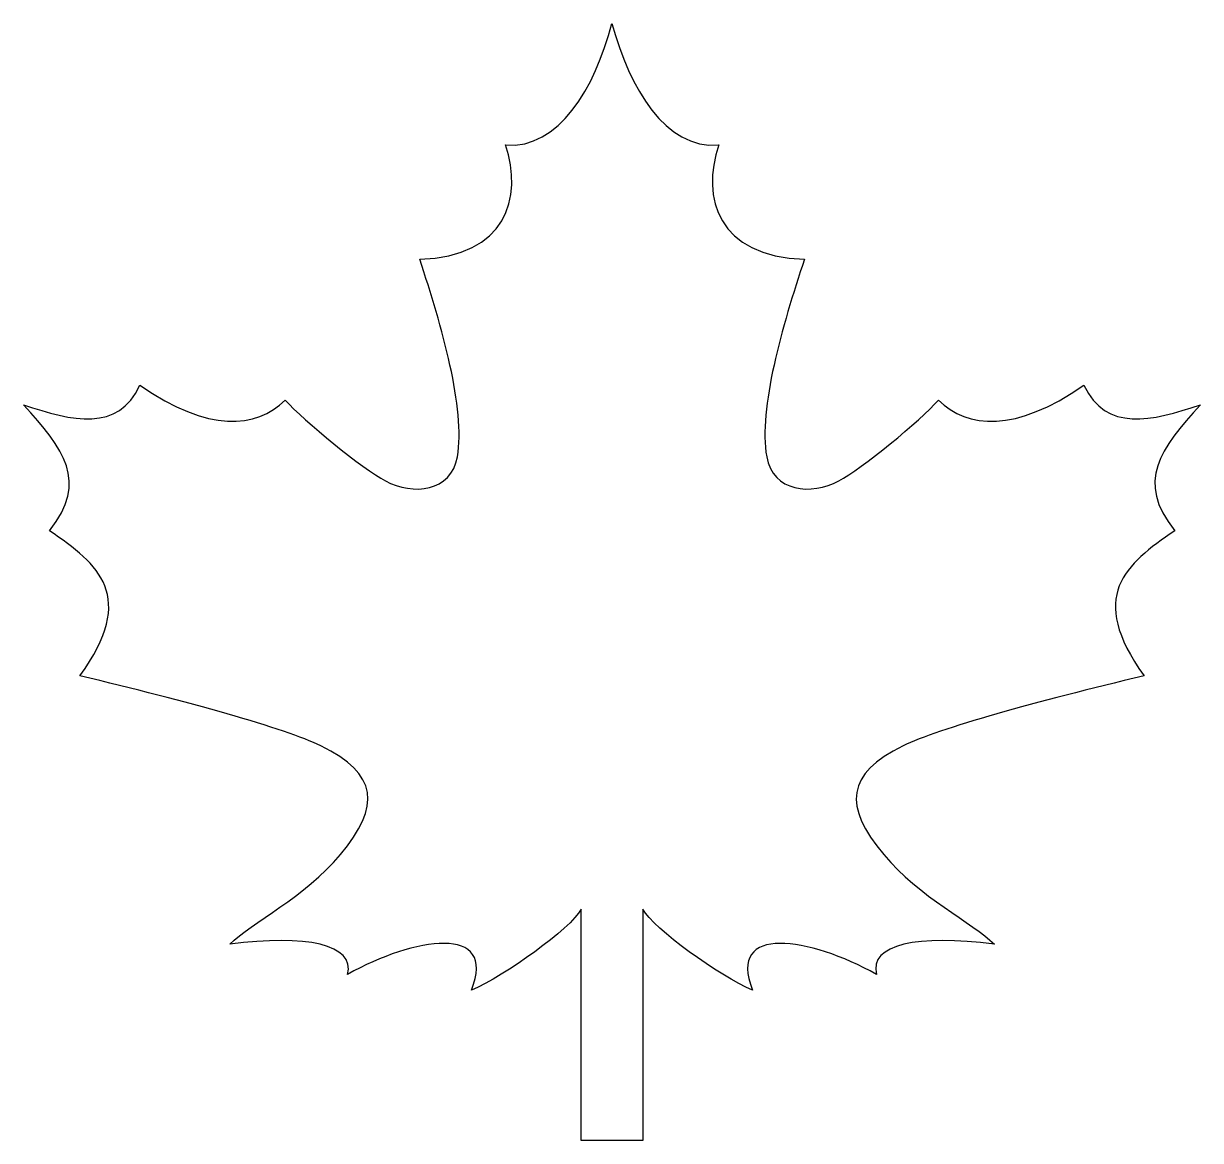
# Model space of a CAD drawing. Header units: centimetres. Extents: x -9 to 9, y -8.5 to 8.5.
import ezdxf

# ---------------------------------------------------------------- set-up
doc = ezdxf.new("R2010")
doc.units = ezdxf.units.CM
doc.header["$MEASUREMENT"] = 0
doc.layers.add('Camada 1', color=7, linetype='Continuous')

msp = doc.modelspace()

# ---------------------------------------------------------------- linework, layer by layer
at = {"layer": 'Camada 1'}
msp.add_open_spline([(0.46954, -8.49371), (0.46954, -8.49371), (0.46954, -4.97427), (0.46954, -4.97427), (0.46954, -4.97427), (0.63139, -5.27666), (1.63344, -5.98937), (2.13692, -6.20842), (2.13692, -6.20842), (1.73803, -5.19493), (3.01629, -5.40255), (4.02327, -5.96815), (4.02327, -5.96815), (3.90236, -5.51373), (4.6592, -5.35514), (5.81815, -5.50881), (5.81815, -5.50881), (5.47816, -5.177), (4.67393, -4.79774), (4.13442, -4.14552), (4.13442, -4.14552), (3.51487, -3.4099), (3.559, -2.91296), (4.42708, -2.49288), (4.42708, -2.49288), (4.96482, -2.2297), (6.46551, -1.81446), (8.09193, -1.42709), (8.09193, -1.42709), (7.22071, -0.21091), (7.80594, 0.26481), (8.55789, 0.77972), (8.55789, 0.77972), (7.95959, 1.5382), (8.33717, 2.01879), (8.95021, 2.69554), (8.95021, 2.69554), (8.20477, 2.44379), (7.5149, 2.28033), (7.17822, 2.99142), (7.17822, 2.99142), (6.13203, 2.2689), (5.40948, 2.3343), (4.96482, 2.76584), (4.96482, 2.76584), (4.69182, 2.45199), (3.79121, 1.71798), (3.44952, 1.5382), (3.44952, 1.5382), (3.02939, 1.31428), (2.44746, 1.36821), (2.35269, 1.90602), (2.35269, 1.90602), (2.22355, 2.63183), (2.58806, 3.89373), (2.92811, 4.90888), (2.92811, 4.90888), (1.60731, 4.95137), (1.35389, 5.84064), (1.62358, 6.6465), (1.62358, 6.6465), (0.81117, 6.58114), (0.26605, 7.50636), (-0.00044, 8.49371), (-0.00044, 8.49371), (-0.2628, 7.50636), (-0.81126, 6.58114), (-1.61876, 6.64655), (-1.61876, 6.64655), (-1.35068, 5.84068), (-1.60648, 4.95142), (-2.92482, 4.90893), (-2.92482, 4.90893), (-2.58811, 3.89378), (-2.22357, 2.63185), (-2.35189, 1.90607), (-2.35189, 1.90607), (-2.44344, 1.36825), (-3.02703, 1.31433), (-3.44713, 1.53825), (-3.44713, 1.53825), (-3.78879, 1.71806), (-4.69027, 2.45204), (-4.96904, 2.76589), (-4.96904, 2.76589), (-5.41201, 2.33433), (-6.13292, 2.26895), (-7.1791, 2.99147), (-7.1791, 2.99147), (-7.5109, 2.28036), (-8.20646, 2.44382), (-8.95021, 2.69558), (-8.95021, 2.69558), (-8.33804, 2.01883), (-7.958, 1.53824), (-8.55463, 0.77976), (-8.55463, 0.77976), (-7.80353, 0.26488), (-7.21745, -0.21087), (-8.09203, -1.42705), (-8.09203, -1.42705), (-6.46389, -1.81445), (-4.96489, -2.22966), (-4.42871, -2.49284), (-4.42871, -2.49284), (-3.555, -2.91292), (-3.5133, -3.40986), (-4.13119, -4.14548), (-4.13119, -4.14548), (-4.67308, -4.7977), (-5.479, -5.17696), (-5.81407, -5.50877), (-5.81407, -5.50877), (-4.6608, -5.3551), (-3.90238, -5.51372), (-4.02168, -5.96811), (-4.02168, -5.96811), (-3.01555, -5.40251), (-1.73396, -5.19489), (-2.13695, -6.20838), (-2.13695, -6.20838), (-1.63181, -5.98936), (-0.62978, -5.27662), (-0.46793, -4.97423), (-0.46793, -4.97423), (-0.46793, -4.97423), (-0.46793, -8.49366), (-0.46793, -8.49366), (-0.46793, -8.49366), (-0.46793, -8.49366), (0.46954, -8.49368), (0.46954, -8.49368), (0.46954, -8.49368), (0.46954, -8.49368), (0.46954, -8.49371), (0.46954, -8.49371)], degree=3, knots=[0, 0, 0, 0, 0.02857143, 0.02857143, 0.02857143, 0.02857143, 0.05714286, 0.05714286, 0.05714286, 0.05714286, 0.08571429, 0.08571429, 0.08571429, 0.08571429, 0.11428571, 0.11428571, 0.11428571, 0.11428571, 0.14285714, 0.14285714, 0.14285714, 0.14285714, 0.17142857, 0.17142857, 0.17142857, 0.17142857, 0.2, 0.2, 0.2, 0.2, 0.22857143, 0.22857143, 0.22857143, 0.22857143, 0.25714286, 0.25714286, 0.25714286, 0.25714286, 0.28571429, 0.28571429, 0.28571429, 0.28571429, 0.31428571, 0.31428571, 0.31428571, 0.31428571, 0.34285714, 0.34285714, 0.34285714, 0.34285714, 0.37142857, 0.37142857, 0.37142857, 0.37142857, 0.4, 0.4, 0.4, 0.4, 0.42857143, 0.42857143, 0.42857143, 0.42857143, 0.45714286, 0.45714286, 0.45714286, 0.45714286, 0.48571429, 0.48571429, 0.48571429, 0.48571429, 0.51428571, 0.51428571, 0.51428571, 0.51428571, 0.54285714, 0.54285714, 0.54285714, 0.54285714, 0.57142857, 0.57142857, 0.57142857, 0.57142857, 0.6, 0.6, 0.6, 0.6, 0.62857143, 0.62857143, 0.62857143, 0.62857143, 0.65714286, 0.65714286, 0.65714286, 0.65714286, 0.68571429, 0.68571429, 0.68571429, 0.68571429, 0.71428571, 0.71428571, 0.71428571, 0.71428571, 0.74285714, 0.74285714, 0.74285714, 0.74285714, 0.77142857, 0.77142857, 0.77142857, 0.77142857, 0.8, 0.8, 0.8, 0.8, 0.82857143, 0.82857143, 0.82857143, 0.82857143, 0.85714286, 0.85714286, 0.85714286, 0.85714286, 0.88571429, 0.88571429, 0.88571429, 0.88571429, 0.91428571, 0.91428571, 0.91428571, 0.91428571, 0.94285714, 0.94285714, 0.94285714, 0.94285714, 1, 1, 1, 1], dxfattribs=at)

doc.saveas('drawing.dxf')
